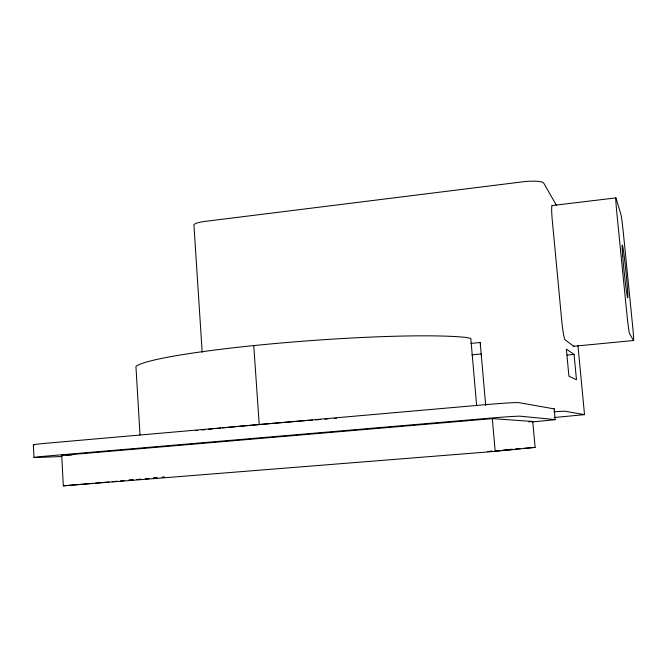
<?xml version="1.0" encoding="UTF-8"?>
<svg xmlns="http://www.w3.org/2000/svg" width="667" height="667" viewBox="0 0 667 667"><rect width="100%" height="100%" fill="white"/><g stroke="black" fill="none" stroke-linecap="round" stroke-linejoin="round"><path stroke-width="1" d="M34.05 444.964A25.896 0.742 -4.2 0 1 47.207 443.171L488.219 404.435A27.072 0.892 -4.7 0 1 519.068 402.66L554.285 408.913L555.102 419.726L532.224 421.936M577.93 345.381L584.525 414.641L554.094 417.534M552.051 205.561L615.824 197.907M470.877 343.413L480.182 342.496L480.59 343.763M495.189 451.359L535.117 447.399L532.758 421.486L492.313 418.618L61.706 455.394L63.323 485.843L495.189 451.359L492.313 418.618M471.869 354.852L481.182 353.952L481.582 355.077M491.554 451.217L487.652 451.592L492.705 451.2M552.468 205.753A18.059 1.509 83.8 0 0 552.309 220.569L561.689 320.193A18.167 1.534 84.2 0 0 565.099 339.77L573.628 346.281L633.533 340.52A17.067 0.559 84.1 0 0 632.533 324.962L623.437 233.775A16.958 0.55 84 0 0 620.969 214.591L616.016 198.132A18.251 0.634 84 0 0 616.842 212.99L626.847 313.632A18.368 0.65 84.1 0 0 629.481 333.5L633.533 340.52M567.083 355.102L574.07 354.444L576.48 379.806L568.918 376.196L566.366 349.099L574.07 354.444M63.323 485.843L93.43 483.267M95.506 483.083L101.734 482.549M103.81 482.374L109.004 481.924M112.114 481.657L117.309 481.215M120.419 480.949L124.571 480.59M128.723 480.232L133.033 479.865M137.027 479.523L140.145 479.256M145.331 478.814L148.449 478.547M153.635 478.097L155.711 477.922M161.939 477.389L164.015 477.205M146.031 478.848L149.108 478.581M154.244 478.139L157.32 477.872M528.614 421.836L532.758 421.486M509.204 449.475L512.314 449.224M515.424 448.974L520.61 448.558M523.72 448.307L535.117 447.399M153.243 478.147L156.311 477.906M128.989 480.223L132.975 479.906M136.968 479.59L140.954 479.265M495.448 450.834L498.507 450.592M502.584 450.267L507.67 449.858M509.713 449.7L512.765 449.45L502.751 450.4M495.723 450.959L500.742 450.558M62.039 456.503L37.094 457.47A25.93 0.509 -4.3 0 1 47.874 455.961L489.428 418.201A27.105 0.609 -4.7 0 1 520.285 416.2L555.278 419.61M61.706 455.394L63.782 455.319M65.858 455.244L72.094 455.011M584.525 414.641L565.099 411.256A19.46 0.459 -4.8 0 0 553.735 411.831M556.503 205.419L543.722 183.108A19.101 3.785 -5.9 0 0 522.453 181.858L205.461 221.344A18.151 3.385 -3.1 0 0 193.955 225.504L202.193 352.318M480.182 342.496L485.684 405.394M476.622 405.453L470.81 338.402L465.849 337.419A173.77 14.24 -4.3 0 0 280.282 343.071A173.77 14.24 -4.3 0 0 135.935 366.425L140.012 434.976M253.76 345.589L259.221 424.554M33.35 444.822L33.992 457.445M554.285 408.913A21.452 0.559 -4.8 0 1 554.11 409.071M195.539 430.615A174.746 4.969 -4.5 0 1 197.649 430.398M201.951 429.948A174.746 4.969 -4.5 0 1 205.261 429.615M208.621 429.281A174.746 4.969 -4.5 0 1 213.19 428.823M215.983 428.548A174.746 4.969 -4.5 0 1 220.744 428.089M222.695 427.897A174.746 4.969 -4.5 0 1 305.261 420.694M307.329 420.535A174.746 4.969 -4.5 0 1 312.498 420.127M315.599 419.877A174.746 4.969 -4.5 0 1 320.802 419.476M324.971 419.159A174.746 4.969 -4.5 0 1 328.097 418.918M334.342 418.442A174.746 4.969 -4.5 0 1 336.418 418.292M573.945 345.998A16.9 1.326 84.2 0 1 573.628 346.281M164.507 477.255L162.456 477.43L164.507 477.247M622.703 256.136A26.438 0.892 84.1 0 0 627.655 297.707A26.438 0.892 84.1 0 0 624.737 260.797A26.438 0.892 84.1 0 0 622.703 256.136"/></g></svg>
